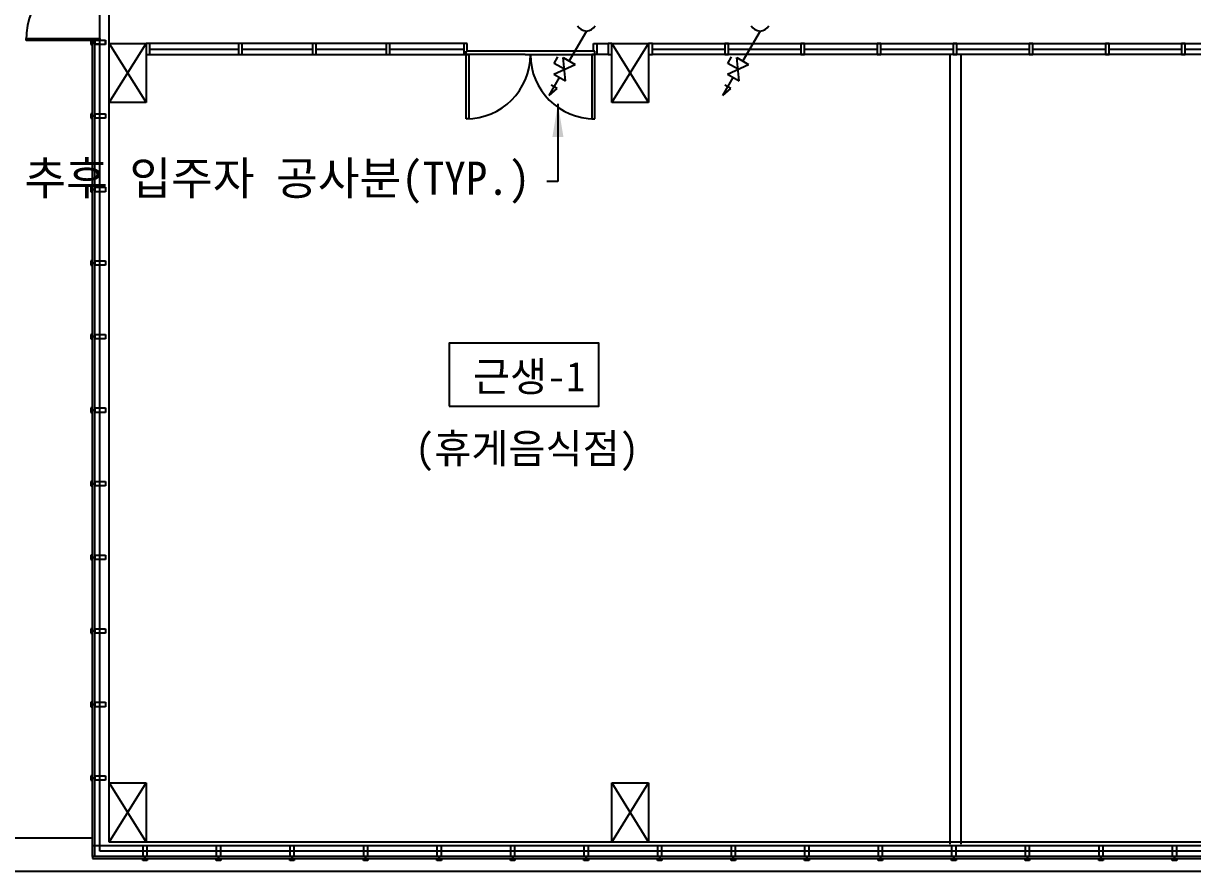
# Model space of a CAD drawing. Header units: millimetres. Extents: x 16332047 to 33387680, y -14835522 to -7015081.
# Drawn here: x 16620998 to 16636819, y -7494921 to -7483450 of the extents above; entities that cross this region are included whole.
import ezdxf
from ezdxf.enums import TextEntityAlignment as Align

# ---------------------------------------------------------------- set-up
doc = ezdxf.new("R2010")
doc.units = ezdxf.units.MM
doc.header["$LTSCALE"] = 300
doc.header["$MEASUREMENT"] = 0
doc.linetypes.add('CONTINOUS', pattern=[0])
for name, color, linetype in [('2', 2, 'CONTINUOUS'), ('3', 3, 'CONTINUOUS'), ('etc', 15, 'CONTINOUS'), ('S', 1, 'CONTINUOUS'), ('TEXT', 3, 'CONTINUOUS'), ('근린시설 화장실위생도면$0$SI', 2, 'CONTINUOUS')]:
    doc.layers.add(name, color=color, linetype=linetype)
doc.layers.add('arch', color=255, linetype='CONTINUOUS', lineweight=25)
doc.styles.add('돋움체', font='')
doc.styles.get('돋움체').set_extended_font_data('DotumChe')

msp = doc.modelspace()

# ---------------------------------------------------------------- linework, layer by layer
at = {"layer": '2', "color": 0}
for p, q in [((16628175, -7484136, 0), (16628463, -7484004, 0)), ((16628180, -7483990, 0), (16628232, -7483900, 0)), ((16628319, -7484070, 0), (16628180, -7483990, 0)), ((16628334, -7484228, 0), (16628304, -7483912, 0)), ((16628304, -7483912, 0), (16628463, -7484004, 0)), ((16630524, -7484136, 0), (16630812, -7484004, 0)), ((16630529, -7483990, 0), (16630581, -7483900, 0)), ((16630668, -7484070, 0), (16630529, -7483990, 0)), ((16630683, -7484228, 0), (16630653, -7483912, 0)), ((16630653, -7483912, 0), (16630812, -7484004, 0)), ((16628175, -7484136, 0), (16628334, -7484228, 0)), ((16630524, -7484136, 0), (16630683, -7484228, 0))]:
    msp.add_line(p, q, dxfattribs=at)
at = {"layer": '3', "color": 0}
for p, q in [((16628617, -7483554, 0), (16628384, -7483958, 0)), ((16630966, -7483554, 0), (16630732, -7483958, 0)), ((16628113, -7484427, 0), (16628254, -7484182, 0)), ((16630462, -7484427, 0), (16630603, -7484182, 0))]:
    msp.add_line(p, q, dxfattribs=at)
at = {"layer": 'arch'}
for p, q in [((16622034, -7494646), (16622034, -7471046)), ((16622159, -7494521), (16622159, -7471171)), ((16621034, -7483679, 0), (16621034, -7483654, 0)), ((16621034, -7483654, 0), (16622034, -7483654, 0)), ((16622034, -7483679, 0), (16621034, -7483679, 0)), ((16621934, -7483676, 0), (16621909, -7483676, 0)), ((16621909, -7483676, 0), (16621909, -7483736, 0)), ((16621934, -7483736, 0), (16621934, -7483676, 0)), ((16621934, -7484701, 0), (16621934, -7483706, 0)), ((16621934, -7483706, 0), (16621962, -7483706, 0)), ((16621959, -7483729, 0), (16621959, -7483679, 0)), ((16622109, -7483679, 0), (16621959, -7483679, 0)), ((16622025, -7483729, 0), (16621959, -7483729, 0)), ((16621962, -7483706, 0), (16621962, -7484701, 0)), ((16621968, -7483736, 0), (16621968, -7483676, 0)), ((16621968, -7483676, 0), (16622109, -7483676, 0)), ((16622025, -7483729, 0), (16622027, -7483723, 0)), ((16622042, -7483723, 0), (16622027, -7483723, 0)), ((16622040, -7483725, 0), (16622028, -7483725, 0)), ((16622040, -7483725, 0), (16622028, -7483725, 0)), ((16622034, -7483654, 0), (16622034, -7483679, 0)), ((16622043, -7483729, 0), (16622042, -7483723, 0)), ((16622043, -7483729, 0), (16622109, -7483729, 0)), ((16622109, -7483676, 0), (16622109, -7483736, 0)), ((16622109, -7483729, 0), (16622109, -7483679, 0)), ((16622159, -7483721), (16622659, -7484521)), ((16622159, -7484521), (16622659, -7483721)), ((16622159, -7484521), (16622159, -7483721)), ((16622159, -7483721), (16622659, -7483721)), ((16622659, -7483721), (16622659, -7483871)), ((16622709, -7483721), (16622659, -7483721)), ((16622659, -7483721), (16622659, -7484521)), ((16622709, -7483871), (16622709, -7483721)), ((16626959, -7483721), (16622709, -7483721)), ((16623909, -7483721), (16623909, -7483871)), ((16623959, -7483721), (16623909, -7483721)), ((16623959, -7483871), (16623959, -7483721)), ((16624909, -7483721), (16624909, -7483871)), ((16624959, -7483721), (16624909, -7483721)), ((16624959, -7483871), (16624959, -7483721)), ((16625909, -7483721), (16625909, -7483871)), ((16625959, -7483721), (16625909, -7483721)), ((16625959, -7483871), (16625959, -7483721)), ((16627004, -7483721), (16626959, -7483721)), ((16626959, -7483721), (16626959, -7483851)), ((16627004, -7483816), (16627004, -7483721)), ((16628714, -7483816), (16628714, -7483721)), ((16628714, -7483721), (16628759, -7483721)), ((16628759, -7483721), (16628909, -7483721)), ((16628759, -7483721), (16628759, -7483851)), ((16628909, -7483721), (16628909, -7483871)), ((16628959, -7483721), (16628909, -7483721)), ((16628959, -7483871), (16628959, -7483721)), ((16628959, -7483721), (16629459, -7484521)), ((16628959, -7484521), (16629459, -7483721)), ((16628959, -7484521), (16628959, -7483721)), ((16628959, -7483721), (16629459, -7483721)), ((16629459, -7483721), (16629459, -7483871)), ((16629509, -7483721), (16629459, -7483721)), ((16629459, -7483721), (16629459, -7484521)), ((16629509, -7483871), (16629509, -7483721)), ((16629509, -7483721), (16637709, -7483721)), ((16630489, -7483721), (16630489, -7483871)), ((16630539, -7483721), (16630489, -7483721)), ((16630539, -7483871), (16630539, -7483721)), ((16631519, -7483721), (16631519, -7483871)), ((16631569, -7483721), (16631519, -7483721)), ((16631569, -7483871), (16631569, -7483721)), ((16632549, -7483721), (16632549, -7483871)), ((16632599, -7483721), (16632549, -7483721)), ((16632599, -7483871), (16632599, -7483721)), ((16633579, -7483721), (16633579, -7483871)), ((16633629, -7483721), (16633579, -7483721)), ((16633629, -7483871), (16633629, -7483721)), ((16634609, -7483721), (16634609, -7483871)), ((16634659, -7483721), (16634609, -7483721)), ((16634659, -7483871), (16634659, -7483721)), ((16635639, -7483721), (16635639, -7483871)), ((16635689, -7483721), (16635639, -7483721)), ((16635689, -7483871), (16635689, -7483721)), ((16636669, -7483721), (16636669, -7483871)), ((16636719, -7483721), (16636669, -7483721)), ((16636719, -7483871), (16636719, -7483721)), ((16621909, -7483736, 0), (16621934, -7483736, 0)), ((16622109, -7483736, 0), (16621968, -7483736, 0)), ((16622659, -7483871), (16622709, -7483871)), ((16622709, -7483796), (16623909, -7483796)), ((16622709, -7483871), (16622709, -7483871)), ((16622709, -7483871), (16626959, -7483871)), ((16623909, -7483871), (16623959, -7483871)), ((16623959, -7483796), (16624909, -7483796)), ((16624909, -7483871), (16624959, -7483871)), ((16624959, -7483796), (16625909, -7483796)), ((16625909, -7483871), (16625959, -7483871)), ((16625959, -7483796), (16626959, -7483796)), ((16626959, -7483851), (16626959, -7483871)), ((16626959, -7483871), (16626989, -7483871)), ((16626989, -7483871), (16626989, -7483826)), ((16626989, -7483826), (16627004, -7483826)), ((16627789, -7483871), (16626989, -7483871)), ((16626989, -7483871), (16627027, -7483871)), ((16626989, -7484741), (16626989, -7483871)), ((16627004, -7483826), (16627004, -7483816)), ((16627004, -7483816), (16627004, -7483816)), ((16628714, -7483826), (16627004, -7483826)), ((16627027, -7483871), (16627027, -7484741)), ((16627789, -7483871), (16628729, -7483871)), ((16628729, -7483871), (16628691, -7483871)), ((16628691, -7483871), (16628691, -7484741)), ((16628714, -7483826), (16628714, -7483816)), ((16628714, -7483816), (16628714, -7483816)), ((16628729, -7483826), (16628714, -7483826)), ((16628729, -7483871), (16628729, -7483826)), ((16628729, -7484741), (16628729, -7483871)), ((16628759, -7483871), (16628729, -7483871)), ((16628759, -7483851), (16628759, -7483871)), ((16628909, -7483871), (16628759, -7483871)), ((16628909, -7483871), (16628959, -7483871)), ((16629459, -7483871), (16629509, -7483871)), ((16629509, -7483796), (16630489, -7483796)), ((16637709, -7483871), (16629509, -7483871)), ((16629509, -7483871), (16629509, -7483871)), ((16630489, -7483871), (16630539, -7483871)), ((16630539, -7483796), (16631519, -7483796)), ((16631519, -7483871), (16631569, -7483871)), ((16631569, -7483796), (16632549, -7483796)), ((16632549, -7483871), (16632599, -7483871)), ((16632599, -7483796), (16633579, -7483796)), ((16633534, -7483871), (16633534, -7494551)), ((16633579, -7483871), (16633629, -7483871)), ((16633629, -7483796), (16634609, -7483796)), ((16633684, -7483871), (16633684, -7494551)), ((16634609, -7483871), (16634659, -7483871)), ((16634659, -7483796), (16635639, -7483796)), ((16635639, -7483871), (16635689, -7483871)), ((16635689, -7483796), (16636669, -7483796)), ((16636669, -7483871), (16636719, -7483871)), ((16636719, -7483796), (16637709, -7483796)), ((16622659, -7484521), (16622159, -7484521)), ((16629459, -7484521), (16628959, -7484521)), ((16621934, -7484671, 0), (16621909, -7484671, 0)), ((16621909, -7484671, 0), (16621909, -7484731, 0)), ((16621934, -7484731, 0), (16621934, -7484671, 0)), ((16621968, -7484731, 0), (16621968, -7484671, 0)), ((16621968, -7484671, 0), (16622109, -7484671, 0)), ((16622109, -7484671, 0), (16622109, -7484731, 0)), ((16621909, -7484731, 0), (16621934, -7484731, 0)), ((16621934, -7485696, 0), (16621934, -7484701, 0)), ((16621934, -7484701, 0), (16621962, -7484701, 0)), ((16621962, -7484701, 0), (16621934, -7484701, 0)), ((16621962, -7484701, 0), (16621962, -7485696, 0)), ((16622109, -7484731, 0), (16621968, -7484731, 0)), ((16627027, -7484741), (16626989, -7484741)), ((16628691, -7484741), (16628729, -7484741)), ((16621934, -7485666, 0), (16621909, -7485666, 0)), ((16621909, -7485666, 0), (16621909, -7485726, 0)), ((16621909, -7485726, 0), (16621934, -7485726, 0)), ((16621934, -7485726, 0), (16621934, -7485666, 0)), ((16621934, -7486691, 0), (16621934, -7485696, 0)), ((16621934, -7485696, 0), (16621962, -7485696, 0)), ((16621962, -7485696, 0), (16621934, -7485696, 0)), ((16621962, -7485696, 0), (16621962, -7486691, 0)), ((16621968, -7485726, 0), (16621968, -7485666, 0)), ((16621968, -7485666, 0), (16622109, -7485666, 0)), ((16622109, -7485726, 0), (16621968, -7485726, 0)), ((16622109, -7485666, 0), (16622109, -7485726, 0)), ((16621934, -7486661, 0), (16621909, -7486661, 0)), ((16621909, -7486661, 0), (16621909, -7486721, 0)), ((16621909, -7486721, 0), (16621934, -7486721, 0)), ((16621934, -7486721, 0), (16621934, -7486661, 0)), ((16621934, -7487686, 0), (16621934, -7486691, 0)), ((16621934, -7486691, 0), (16621962, -7486691, 0)), ((16621962, -7486691, 0), (16621934, -7486691, 0)), ((16621962, -7486691, 0), (16621962, -7487686, 0)), ((16621968, -7486721, 0), (16621968, -7486661, 0)), ((16621968, -7486661, 0), (16622109, -7486661, 0)), ((16622109, -7486721, 0), (16621968, -7486721, 0)), ((16622109, -7486661, 0), (16622109, -7486721, 0)), ((16621934, -7487656, 0), (16621909, -7487656, 0)), ((16621909, -7487656, 0), (16621909, -7487716, 0)), ((16621934, -7487716, 0), (16621934, -7487656, 0)), ((16621968, -7487716, 0), (16621968, -7487656, 0)), ((16621968, -7487656, 0), (16622109, -7487656, 0)), ((16622109, -7487656, 0), (16622109, -7487716, 0)), ((16621909, -7487716, 0), (16621934, -7487716, 0)), ((16621934, -7488681, 0), (16621934, -7487686, 0)), ((16621934, -7487686, 0), (16621962, -7487686, 0)), ((16621962, -7487686, 0), (16621934, -7487686, 0)), ((16621962, -7487686, 0), (16621962, -7488681, 0)), ((16622109, -7487716, 0), (16621968, -7487716, 0)), ((16621934, -7488651, 0), (16621909, -7488651, 0)), ((16621909, -7488651, 0), (16621909, -7488711, 0)), ((16621909, -7488711, 0), (16621934, -7488711, 0)), ((16621934, -7488711, 0), (16621934, -7488651, 0)), ((16621934, -7489676, 0), (16621934, -7488681, 0)), ((16621934, -7488681, 0), (16621962, -7488681, 0)), ((16621962, -7488681, 0), (16621934, -7488681, 0)), ((16621962, -7488681, 0), (16621962, -7489676, 0)), ((16621968, -7488711, 0), (16621968, -7488651, 0)), ((16621968, -7488651, 0), (16622109, -7488651, 0)), ((16622109, -7488711, 0), (16621968, -7488711, 0)), ((16622109, -7488651, 0), (16622109, -7488711, 0)), ((16621934, -7489646, 0), (16621909, -7489646, 0)), ((16621909, -7489646, 0), (16621909, -7489706, 0)), ((16621909, -7489706, 0), (16621934, -7489706, 0)), ((16621934, -7489706, 0), (16621934, -7489646, 0)), ((16621934, -7490671, 0), (16621934, -7489676, 0)), ((16621934, -7489676, 0), (16621962, -7489676, 0)), ((16621962, -7489676, 0), (16621934, -7489676, 0)), ((16621962, -7489676, 0), (16621962, -7490671, 0)), ((16621968, -7489706, 0), (16621968, -7489646, 0)), ((16621968, -7489646, 0), (16622109, -7489646, 0)), ((16622109, -7489706, 0), (16621968, -7489706, 0)), ((16622109, -7489646, 0), (16622109, -7489706, 0)), ((16621934, -7490641, 0), (16621909, -7490641, 0)), ((16621909, -7490641, 0), (16621909, -7490701, 0)), ((16621934, -7490701, 0), (16621934, -7490641, 0)), ((16621934, -7491666, 0), (16621934, -7490671, 0)), ((16621934, -7490671, 0), (16621962, -7490671, 0)), ((16621962, -7490671, 0), (16621934, -7490671, 0)), ((16621962, -7490671, 0), (16621962, -7491666, 0)), ((16621968, -7490701, 0), (16621968, -7490641, 0)), ((16621968, -7490641, 0), (16622109, -7490641, 0)), ((16622109, -7490641, 0), (16622109, -7490701, 0)), ((16621909, -7490701, 0), (16621934, -7490701, 0)), ((16622109, -7490701, 0), (16621968, -7490701, 0)), ((16621934, -7491636, 0), (16621909, -7491636, 0)), ((16621909, -7491636, 0), (16621909, -7491696, 0)), ((16621934, -7491696, 0), (16621934, -7491636, 0)), ((16621968, -7491696, 0), (16621968, -7491636, 0)), ((16621968, -7491636, 0), (16622109, -7491636, 0)), ((16622109, -7491636, 0), (16622109, -7491696, 0)), ((16621909, -7491696, 0), (16621934, -7491696, 0)), ((16621934, -7492661, 0), (16621934, -7491666, 0)), ((16621934, -7491666, 0), (16621962, -7491666, 0)), ((16621962, -7491666, 0), (16621934, -7491666, 0)), ((16621962, -7491666, 0), (16621962, -7492661, 0)), ((16622109, -7491696, 0), (16621968, -7491696, 0)), ((16621934, -7492631, 0), (16621909, -7492631, 0)), ((16621909, -7492631, 0), (16621909, -7492691, 0)), ((16621909, -7492691, 0), (16621934, -7492691, 0)), ((16621934, -7492691, 0), (16621934, -7492631, 0)), ((16621934, -7493656, 0), (16621934, -7492661, 0)), ((16621934, -7492661, 0), (16621962, -7492661, 0)), ((16621962, -7492661, 0), (16621934, -7492661, 0)), ((16621962, -7492661, 0), (16621962, -7493656, 0)), ((16621968, -7492691, 0), (16621968, -7492631, 0)), ((16621968, -7492631, 0), (16622109, -7492631, 0)), ((16622109, -7492691, 0), (16621968, -7492691, 0)), ((16622109, -7492631, 0), (16622109, -7492691, 0)), ((16621934, -7493626, 0), (16621909, -7493626, 0)), ((16621909, -7493626, 0), (16621909, -7493686, 0)), ((16621909, -7493686, 0), (16621934, -7493686, 0)), ((16621934, -7493686, 0), (16621934, -7493626, 0)), ((16621934, -7494718, 0), (16621934, -7493656, 0)), ((16621934, -7493656, 0), (16621962, -7493656, 0)), ((16621962, -7493656, 0), (16621934, -7493656, 0)), ((16621962, -7493656, 0), (16621962, -7494718, 0)), ((16621968, -7493686, 0), (16621968, -7493626, 0)), ((16621968, -7493626, 0), (16622109, -7493626, 0)), ((16622109, -7493686, 0), (16621968, -7493686, 0)), ((16622109, -7493626, 0), (16622109, -7493686, 0)), ((16622159, -7493721), (16622659, -7494521)), ((16622159, -7494521), (16622659, -7493721)), ((16622159, -7494521), (16622159, -7493721)), ((16622159, -7493721), (16622659, -7493721)), ((16622659, -7493721), (16622659, -7494521)), ((16628959, -7493721), (16629459, -7494521)), ((16628959, -7494521), (16629459, -7493721)), ((16628959, -7494521), (16628959, -7493721)), ((16628959, -7493721), (16629459, -7493721)), ((16629459, -7493721), (16629459, -7494521)), ((16621934, -7494471), (16616909, -7494471)), ((16637599, -7494571, 0), (16621922, -7494571, 0)), ((16646384, -7494646), (16622034, -7494646)), ((16646259, -7494521), (16622159, -7494521)), ((16622659, -7494521), (16622159, -7494521)), ((16622674, -7494571, 0), (16622614, -7494571, 0)), ((16622614, -7494571, 0), (16622614, -7494712, 0)), ((16622674, -7494712, 0), (16622674, -7494571, 0)), ((16623669, -7494571, 0), (16623609, -7494571, 0)), ((16623609, -7494571, 0), (16623609, -7494712, 0)), ((16623669, -7494712, 0), (16623669, -7494571, 0)), ((16624664, -7494571, 0), (16624604, -7494571, 0)), ((16624604, -7494571, 0), (16624604, -7494712, 0)), ((16624664, -7494712, 0), (16624664, -7494571, 0)), ((16625659, -7494571, 0), (16625599, -7494571, 0)), ((16625599, -7494571, 0), (16625599, -7494712, 0)), ((16625659, -7494712, 0), (16625659, -7494571, 0)), ((16626654, -7494571, 0), (16626594, -7494571, 0)), ((16626594, -7494571, 0), (16626594, -7494712, 0)), ((16626654, -7494712, 0), (16626654, -7494571, 0)), ((16627649, -7494571, 0), (16627589, -7494571, 0)), ((16627589, -7494571, 0), (16627589, -7494712, 0)), ((16627649, -7494712, 0), (16627649, -7494571, 0)), ((16628644, -7494571, 0), (16628584, -7494571, 0)), ((16628584, -7494571, 0), (16628584, -7494712, 0)), ((16628644, -7494712, 0), (16628644, -7494571, 0)), ((16629459, -7494521), (16628959, -7494521)), ((16629639, -7494571, 0), (16629579, -7494571, 0)), ((16629579, -7494571, 0), (16629579, -7494712, 0)), ((16629639, -7494712, 0), (16629639, -7494571, 0)), ((16630634, -7494571, 0), (16630574, -7494571, 0)), ((16630574, -7494571, 0), (16630574, -7494712, 0)), ((16630634, -7494712, 0), (16630634, -7494571, 0)), ((16631629, -7494571, 0), (16631569, -7494571, 0)), ((16631569, -7494571, 0), (16631569, -7494712, 0)), ((16631629, -7494712, 0), (16631629, -7494571, 0)), ((16632624, -7494571, 0), (16632564, -7494571, 0)), ((16632564, -7494571, 0), (16632564, -7494712, 0)), ((16632624, -7494712, 0), (16632624, -7494571, 0)), ((16633619, -7494571, 0), (16633559, -7494571, 0)), ((16633559, -7494571, 0), (16633559, -7494712, 0)), ((16633619, -7494712, 0), (16633619, -7494571, 0)), ((16634614, -7494571, 0), (16634554, -7494571, 0)), ((16634554, -7494571, 0), (16634554, -7494712, 0)), ((16634614, -7494712, 0), (16634614, -7494571, 0)), ((16635609, -7494571, 0), (16635549, -7494571, 0)), ((16635549, -7494571, 0), (16635549, -7494712, 0)), ((16635609, -7494712, 0), (16635609, -7494571, 0)), ((16636604, -7494571, 0), (16636544, -7494571, 0)), ((16636544, -7494571, 0), (16636544, -7494712, 0)), ((16636604, -7494712, 0), (16636604, -7494571, 0)), ((16622644, -7494718, 0), (16621934, -7494718, 0)), ((16621934, -7494718, 0), (16621934, -7494746, 0)), ((16621962, -7494718, 0), (16621934, -7494718, 0)), ((16621934, -7494746, 0), (16622644, -7494746, 0)), ((16622614, -7494712, 0), (16622674, -7494712, 0)), ((16622614, -7494746, 0), (16622674, -7494746, 0)), ((16622614, -7494771, 0), (16622614, -7494746, 0)), ((16622674, -7494771, 0), (16622614, -7494771, 0)), ((16622644, -7494746, 0), (16622644, -7494718, 0)), ((16623639, -7494718, 0), (16622644, -7494718, 0)), ((16622644, -7494718, 0), (16622644, -7494746, 0)), ((16622644, -7494746, 0), (16623639, -7494746, 0)), ((16622674, -7494746, 0), (16622674, -7494771, 0)), ((16623609, -7494712, 0), (16623669, -7494712, 0)), ((16623609, -7494746, 0), (16623669, -7494746, 0)), ((16623609, -7494771, 0), (16623609, -7494746, 0)), ((16623669, -7494771, 0), (16623609, -7494771, 0)), ((16624634, -7494718, 0), (16623639, -7494718, 0)), ((16623639, -7494718, 0), (16623639, -7494746, 0)), ((16623639, -7494746, 0), (16623639, -7494718, 0)), ((16623639, -7494746, 0), (16624634, -7494746, 0)), ((16623669, -7494746, 0), (16623669, -7494771, 0)), ((16624604, -7494712, 0), (16624664, -7494712, 0)), ((16624604, -7494746, 0), (16624664, -7494746, 0)), ((16624604, -7494771, 0), (16624604, -7494746, 0)), ((16624664, -7494771, 0), (16624604, -7494771, 0)), ((16625629, -7494718, 0), (16624634, -7494718, 0)), ((16624634, -7494718, 0), (16624634, -7494746, 0)), ((16624634, -7494746, 0), (16624634, -7494718, 0)), ((16624634, -7494746, 0), (16625629, -7494746, 0)), ((16624664, -7494746, 0), (16624664, -7494771, 0)), ((16625599, -7494712, 0), (16625659, -7494712, 0)), ((16625599, -7494746, 0), (16625659, -7494746, 0)), ((16625599, -7494771, 0), (16625599, -7494746, 0)), ((16625659, -7494771, 0), (16625599, -7494771, 0)), ((16626624, -7494718, 0), (16625629, -7494718, 0)), ((16625629, -7494718, 0), (16625629, -7494746, 0)), ((16625629, -7494746, 0), (16625629, -7494718, 0)), ((16625629, -7494746, 0), (16626624, -7494746, 0)), ((16625659, -7494746, 0), (16625659, -7494771, 0)), ((16626594, -7494712, 0), (16626654, -7494712, 0)), ((16626594, -7494746, 0), (16626654, -7494746, 0)), ((16626594, -7494771, 0), (16626594, -7494746, 0)), ((16626654, -7494771, 0), (16626594, -7494771, 0)), ((16627619, -7494718, 0), (16626624, -7494718, 0)), ((16626624, -7494718, 0), (16626624, -7494746, 0)), ((16626624, -7494746, 0), (16626624, -7494718, 0)), ((16626624, -7494746, 0), (16627619, -7494746, 0)), ((16626654, -7494746, 0), (16626654, -7494771, 0)), ((16627589, -7494712, 0), (16627649, -7494712, 0)), ((16627589, -7494746, 0), (16627649, -7494746, 0)), ((16627589, -7494771, 0), (16627589, -7494746, 0)), ((16627649, -7494771, 0), (16627589, -7494771, 0)), ((16628614, -7494718, 0), (16627619, -7494718, 0)), ((16627619, -7494718, 0), (16627619, -7494746, 0)), ((16627619, -7494746, 0), (16627619, -7494718, 0)), ((16627619, -7494746, 0), (16628614, -7494746, 0)), ((16627649, -7494746, 0), (16627649, -7494771, 0)), ((16628584, -7494712, 0), (16628644, -7494712, 0)), ((16628584, -7494746, 0), (16628644, -7494746, 0)), ((16628584, -7494771, 0), (16628584, -7494746, 0)), ((16628644, -7494771, 0), (16628584, -7494771, 0)), ((16629609, -7494718, 0), (16628614, -7494718, 0)), ((16628614, -7494718, 0), (16628614, -7494746, 0)), ((16628614, -7494746, 0), (16628614, -7494718, 0)), ((16628614, -7494746, 0), (16629609, -7494746, 0)), ((16628644, -7494746, 0), (16628644, -7494771, 0)), ((16629579, -7494712, 0), (16629639, -7494712, 0)), ((16629579, -7494746, 0), (16629639, -7494746, 0)), ((16629579, -7494771, 0), (16629579, -7494746, 0)), ((16629639, -7494771, 0), (16629579, -7494771, 0)), ((16630604, -7494718, 0), (16629609, -7494718, 0)), ((16629609, -7494718, 0), (16629609, -7494746, 0)), ((16629609, -7494746, 0), (16629609, -7494718, 0)), ((16629609, -7494746, 0), (16630604, -7494746, 0)), ((16629639, -7494746, 0), (16629639, -7494771, 0)), ((16630574, -7494712, 0), (16630634, -7494712, 0)), ((16630574, -7494746, 0), (16630634, -7494746, 0)), ((16630574, -7494771, 0), (16630574, -7494746, 0)), ((16630634, -7494771, 0), (16630574, -7494771, 0)), ((16631599, -7494718, 0), (16630604, -7494718, 0)), ((16630604, -7494718, 0), (16630604, -7494746, 0)), ((16630604, -7494746, 0), (16630604, -7494718, 0)), ((16630604, -7494746, 0), (16631599, -7494746, 0)), ((16630634, -7494746, 0), (16630634, -7494771, 0)), ((16631569, -7494712, 0), (16631629, -7494712, 0)), ((16631569, -7494746, 0), (16631629, -7494746, 0)), ((16631569, -7494771, 0), (16631569, -7494746, 0)), ((16631629, -7494771, 0), (16631569, -7494771, 0)), ((16632594, -7494718, 0), (16631599, -7494718, 0)), ((16631599, -7494718, 0), (16631599, -7494746, 0)), ((16631599, -7494746, 0), (16631599, -7494718, 0)), ((16631599, -7494746, 0), (16632594, -7494746, 0)), ((16631629, -7494746, 0), (16631629, -7494771, 0)), ((16632564, -7494712, 0), (16632624, -7494712, 0)), ((16632564, -7494746, 0), (16632624, -7494746, 0)), ((16632564, -7494771, 0), (16632564, -7494746, 0)), ((16632624, -7494771, 0), (16632564, -7494771, 0)), ((16633589, -7494718, 0), (16632594, -7494718, 0)), ((16632594, -7494718, 0), (16632594, -7494746, 0)), ((16632594, -7494746, 0), (16632594, -7494718, 0)), ((16632594, -7494746, 0), (16633589, -7494746, 0)), ((16632624, -7494746, 0), (16632624, -7494771, 0)), ((16633559, -7494712, 0), (16633619, -7494712, 0)), ((16633559, -7494746, 0), (16633619, -7494746, 0)), ((16633559, -7494771, 0), (16633559, -7494746, 0)), ((16633619, -7494771, 0), (16633559, -7494771, 0)), ((16634584, -7494718, 0), (16633589, -7494718, 0)), ((16633589, -7494718, 0), (16633589, -7494746, 0)), ((16633589, -7494746, 0), (16633589, -7494718, 0)), ((16633589, -7494746, 0), (16634584, -7494746, 0)), ((16633619, -7494746, 0), (16633619, -7494771, 0)), ((16634554, -7494712, 0), (16634614, -7494712, 0)), ((16634554, -7494746, 0), (16634614, -7494746, 0)), ((16634554, -7494771, 0), (16634554, -7494746, 0)), ((16634614, -7494771, 0), (16634554, -7494771, 0)), ((16635579, -7494718, 0), (16634584, -7494718, 0)), ((16634584, -7494718, 0), (16634584, -7494746, 0)), ((16634584, -7494746, 0), (16634584, -7494718, 0)), ((16634584, -7494746, 0), (16635579, -7494746, 0)), ((16634614, -7494746, 0), (16634614, -7494771, 0)), ((16635549, -7494712, 0), (16635609, -7494712, 0)), ((16635549, -7494746, 0), (16635609, -7494746, 0)), ((16635549, -7494771, 0), (16635549, -7494746, 0)), ((16635609, -7494771, 0), (16635549, -7494771, 0)), ((16636574, -7494718, 0), (16635579, -7494718, 0)), ((16635579, -7494718, 0), (16635579, -7494746, 0)), ((16635579, -7494746, 0), (16635579, -7494718, 0)), ((16635579, -7494746, 0), (16636574, -7494746, 0)), ((16635609, -7494746, 0), (16635609, -7494771, 0)), ((16636544, -7494712, 0), (16636604, -7494712, 0)), ((16636544, -7494746, 0), (16636604, -7494746, 0)), ((16636544, -7494771, 0), (16636544, -7494746, 0)), ((16636604, -7494771, 0), (16636544, -7494771, 0)), ((16637569, -7494718, 0), (16636574, -7494718, 0)), ((16636574, -7494718, 0), (16636574, -7494746, 0)), ((16636574, -7494746, 0), (16636574, -7494718, 0)), ((16636574, -7494746, 0), (16637569, -7494746, 0)), ((16636604, -7494746, 0), (16636604, -7494771, 0)), ((16683759, -7494921), (16616459, -7494921))]:
    msp.add_line(p, q, dxfattribs=at)
msp.add_lwpolyline([(16626759, -7488626), (16628784, -7488626), (16628784, -7487775), (16626759, -7487775)], close=True, dxfattribs=at)
for centre, radius, start, end in [((16622034, -7483679, 0), 1000, 90, 180), ((16626989, -7483871), 870, 270, 0), ((16628729, -7483871), 870, 180, 270)]:
    msp.add_arc(centre, radius, start, end, dxfattribs=at)
at = {"layer": 'etc'}
for p, q in [((16628231, -7484537), (16628231, -7485586)), ((16628231, -7485586), (16628081, -7485586))]:
    msp.add_line(p, q, dxfattribs=at)
msp.add_solid([(16628306, -7484987), (16628231, -7484537), (16628156, -7484987)], dxfattribs=at)
at = {"layer": 'S', "color": 0, "ltscale": 10}
for p, q in [((16628113, -7484427, 0), (16628223, -7484332, 0)), ((16628223, -7484332, 0), (16628142, -7484285, 0)), ((16630462, -7484427, 0), (16630572, -7484332, 0)), ((16630572, -7484332, 0), (16630490, -7484285, 0))]:
    msp.add_line(p, q, dxfattribs=at)
at = {"layer": '근린시설 화장실위생도면$0$SI', "color": 0}
for centre in [(16628617, -7483417, 0), (16630966, -7483417, 0)]:
    msp.add_arc(centre, 136, 208.4369, 331.5631, dxfattribs=at)

# ---------------------------------------------------------------- texts
at = {"layer": 'arch', "style": '돋움체'}
for s, p in [('근생-1', (16627841, -7488426)), ('(휴게음식점)', (16627813, -7489398))]:
    msp.add_text(s, height=400, dxfattribs=at).set_placement(p, align=Align.CENTER)
at = {"layer": 'TEXT', "style": '돋움체'}
msp.add_text('추후 입주자 공사분(TYP.)', height=450, rotation=360, dxfattribs=at).set_placement((16621013, -7485768, 0))

doc.saveas('drawing.dxf')
